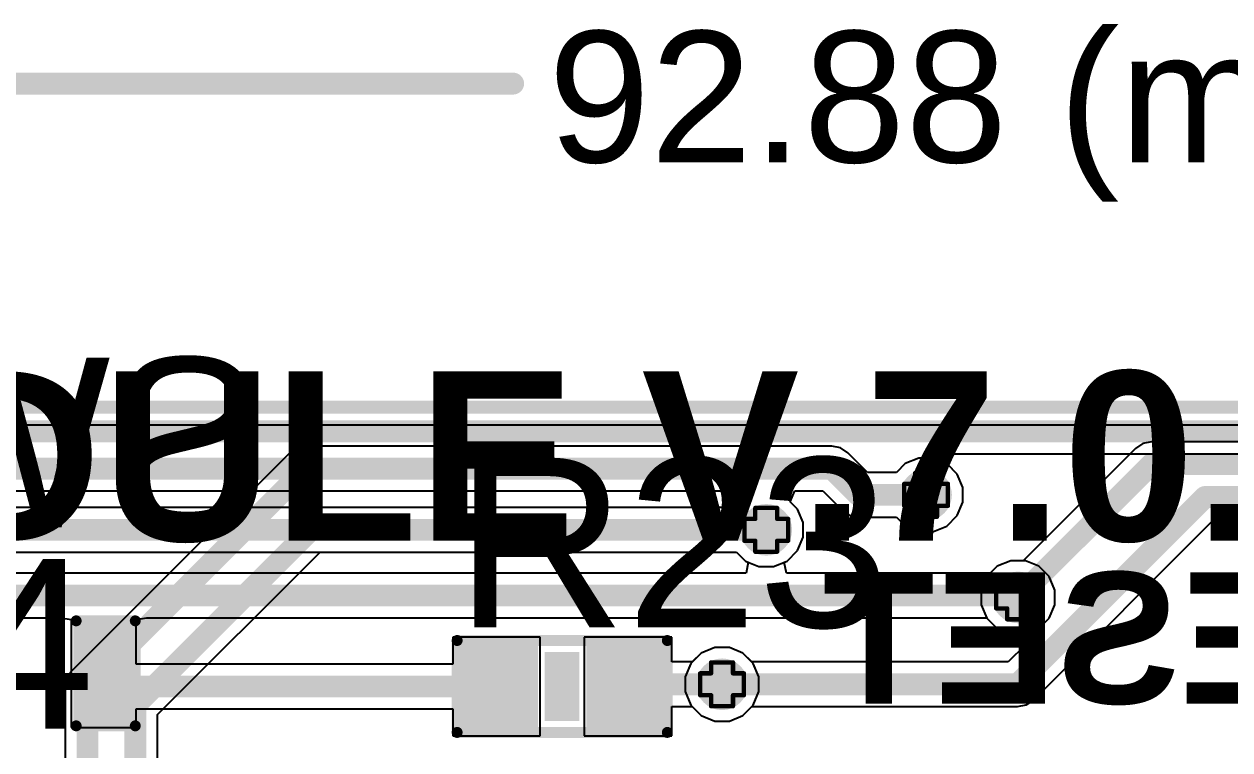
# Model space of a CAD drawing. Header units: inches. Extents: x -1 to 13, y -1.6 to 0.5.
# Drawn here: x 0.596 to 1.147, y 0.119 to 0.451 of the extents above; entities that cross this region are included whole.
import ezdxf

# ---------------------------------------------------------------- set-up
doc = ezdxf.new("R2010")
doc.units = ezdxf.units.IN
doc.header["$MEASUREMENT"] = 0
for name, color, linetype in [('Board_outline', 216, 'Continuous'), ('Bottom Layer', 5, 'Continuous'), ('Bottom Overlay', 54, 'Continuous'), ('Dimensions', 6, 'Continuous'), ('Drill Drawing', 1, 'Continuous'), ('Top Glue Points', 56, 'Continuous'), ('Top Layer', 1, 'Continuous'), ('Top Overlay', 2, 'Continuous'), ('Top Paste', 8, 'Continuous'), ('Top Solder', 216, 'Continuous'), ('Via Holes', 16, 'Continuous')]:
    doc.layers.add(name, color=color, linetype=linetype)
doc.styles.add('Arial', font='', dxfattribs={"height": 0.2})
doc.styles.add('Arial_Bold', font='', dxfattribs={"height": 0.2})
doc.styles.get('Arial').set_extended_font_data('Arial')
doc.styles.get('Arial_Bold').set_extended_font_data('Arial', bold=True)

# ---------------------------------------------------------------- blocks, each defined once
blk = doc.blocks.new('LED_0603_67')
at = {"layer": 'Top Layer'}
for points in [[(-0.03937, 0.01969), (-0.01969, 0.01969), (-0.01969, -0.01969), (-0.03937, -0.01969)], [(0.01969, 0.01969), (0.03937, 0.01969), (0.03937, -0.01969), (0.01969, -0.01969)]]:
    blk.add_hatch(color=1, dxfattribs=at).paths.add_polyline_path(points)
at = {"layer": 'Top Overlay'}
blk.add_hatch(color=2, dxfattribs=at).paths.add_polyline_path([(0.044, -0.026), (0.069, -0.026), (0.069, 0.026), (0.044, 0.026)])
at = {"layer": 'Top Paste'}
for points in [[(-0.03937, 0.01969), (-0.01969, 0.01969), (-0.01969, -0.01969), (-0.03937, -0.01969)], [(0.01969, 0.01969), (0.03937, 0.01969), (0.03937, -0.01969), (0.01969, -0.01969)]]:
    blk.add_hatch(color=8, dxfattribs=at).paths.add_polyline_path(points)
at = {"layer": 'Top Solder'}
for points in [[(-0.04337, 0.02369), (-0.01569, 0.02369), (-0.01569, -0.02369), (-0.04337, -0.02369)], [(0.01569, 0.02369), (0.04337, 0.02369), (0.04337, -0.02369), (0.01569, -0.02369)]]:
    blk.add_hatch(color=216, dxfattribs=at).paths.add_polyline_path(points)
at = {"layer": 'Top Overlay', "const_width": 0.005}
for points in [[(-0.017, 0.024), (-0.044, 0.024)], [(-0.044, 0.024), (-0.044, -0.024)], [(0.044, 0.024), (0.017, 0.024)], [(0.044, 0.024), (0.044, -0.024)], [(-0.017, -0.024), (-0.044, -0.024)], [(0.044, -0.024), (0.017, -0.024)]]:
    blk.add_lwpolyline(points, dxfattribs=at)
at = {"layer": 'Top Overlay', "const_width": 0.0025}
for points in [[(-0.04525, 0.024, 1), (-0.04275, 0.024, 1)], [(-0.04525, 0.024, 1), (-0.04275, 0.024, 1)], [(-0.01825, 0.024, 1), (-0.01575, 0.024, 1)], [(0.01575, 0.024, 1), (0.01825, 0.024, 1)], [(0.04275, 0.024, 1), (0.04525, 0.024, 1)], [(0.04275, 0.024, 1), (0.04525, 0.024, 1)], [(-0.04525, -0.024, 1), (-0.04275, -0.024, 1)], [(-0.04525, -0.024, 1), (-0.04275, -0.024, 1)], [(-0.01825, -0.024, 1), (-0.01575, -0.024, 1)], [(0.01575, -0.024, 1), (0.01825, -0.024, 1)], [(0.04275, -0.024, 1), (0.04525, -0.024, 1)], [(0.04275, -0.024, 1), (0.04525, -0.024, 1)]]:
    blk.add_lwpolyline(points, format="xyb", close=True, dxfattribs=at)
blk = doc.blocks.new('RES_0603_117')
at = {"layer": 'Top Layer'}
for points in [[(-0.015, 0.0175), (-0.015, -0.0175), (-0.045, -0.0175), (-0.045, 0.0175)], [(0.045, 0.0175), (0.045, -0.0175), (0.015, -0.0175), (0.015, 0.0175)]]:
    blk.add_hatch(color=1, dxfattribs=at).paths.add_polyline_path(points)
at = {"layer": 'Top Paste'}
for points in [[(-0.015, 0.0175), (-0.015, -0.0175), (-0.045, -0.0175), (-0.045, 0.0175)], [(0.045, 0.0175), (0.045, -0.0175), (0.015, -0.0175), (0.015, 0.0175)]]:
    blk.add_hatch(color=8, dxfattribs=at).paths.add_polyline_path(points)
at = {"layer": 'Top Solder'}
for points in [[(-0.011, 0.0215), (-0.011, -0.0215), (-0.049, -0.0215), (-0.049, 0.0215)], [(0.049, 0.0215), (0.049, -0.0215), (0.011, -0.0215), (0.011, 0.0215)]]:
    blk.add_hatch(color=216, dxfattribs=at).paths.add_polyline_path(points)
at = {"layer": 'Top Overlay', "const_width": 0.005}
for points in [[(-0.048, 0.021), (0.048, 0.021)], [(-0.048, -0.021), (-0.048, 0.021)], [(0.048, -0.021), (0.048, 0.021)], [(-0.048, -0.021), (0.048, -0.021)]]:
    blk.add_lwpolyline(points, dxfattribs=at)
at = {"layer": 'Top Overlay', "const_width": 0.0025}
for points in [[(-0.04925, 0.021, 1), (-0.04675, 0.021, 1)], [(-0.04925, 0.021, 1), (-0.04675, 0.021, 1)], [(0.04675, 0.021, 1), (0.04925, 0.021, 1)], [(0.04675, 0.021, 1), (0.04925, 0.021, 1)], [(-0.04925, -0.021, 1), (-0.04675, -0.021, 1)], [(-0.04925, -0.021, 1), (-0.04675, -0.021, 1)], [(0.04675, -0.021, 1), (0.04925, -0.021, 1)], [(0.04675, -0.021, 1), (0.04925, -0.021, 1)]]:
    blk.add_lwpolyline(points, format="xyb", close=True, dxfattribs=at)

msp = doc.modelspace()

# ---------------------------------------------------------------- hatches: boundary and pattern name
at = {"layer": 'Bottom Layer'}
h = msp.add_hatch(color=5, dxfattribs=at)
edge = h.paths.add_edge_path()
edge.add_arc((1.008, 0.236), 0.01181, 0, 360)
h = msp.add_hatch(color=5, dxfattribs=at)
edge = h.paths.add_edge_path()
edge.add_arc((0.935, 0.22), 0.01181, 0, 360)
h = msp.add_hatch(color=5, dxfattribs=at)
edge = h.paths.add_edge_path()
edge.add_arc((1.05, 0.18909), 0.01181, 0, 360)
h = msp.add_hatch(color=5, dxfattribs=at)
edge = h.paths.add_edge_path()
edge.add_arc((0.91481, 0.14939), 0.01181, 0, 360)
at = {"layer": 'Top Glue Points'}
msp.add_hatch(color=56, dxfattribs=at).paths.add_polyline_path([(0.83381, 0.16414), (0.83381, 0.13264), (0.84955, 0.13264), (0.84955, 0.16414)])
at = {"layer": 'Top Layer'}
h = msp.add_hatch(color=1, dxfattribs=at)
edge = h.paths.add_edge_path()
edge.add_arc((1.008, 0.236), 0.01181, 0, 360)
h = msp.add_hatch(color=1, dxfattribs=at)
edge = h.paths.add_edge_path()
edge.add_arc((0.935, 0.22), 0.01181, 0, 360)
h = msp.add_hatch(color=1, dxfattribs=at)
edge = h.paths.add_edge_path()
edge.add_arc((1.05, 0.18909), 0.01181, 0, 360)
h = msp.add_hatch(color=1, dxfattribs=at)
edge = h.paths.add_edge_path()
edge.add_arc((0.91481, 0.14939), 0.01181, 0, 360)
at = {"layer": 'Via Holes'}
h = msp.add_hatch(color=7, dxfattribs=at)
edge = h.paths.add_edge_path()
edge.add_arc((1.008, 0.236), 0.00591, 0, 360)
h = msp.add_hatch(color=7, dxfattribs=at)
edge = h.paths.add_edge_path()
edge.add_arc((0.935, 0.22), 0.00591, 0, 360)
h = msp.add_hatch(color=7, dxfattribs=at)
edge = h.paths.add_edge_path()
edge.add_arc((1.05, 0.18909), 0.00591, 0, 360)
h = msp.add_hatch(color=7, dxfattribs=at)
edge = h.paths.add_edge_path()
edge.add_arc((0.91481, 0.14939), 0.00591, 0, 360)

# ---------------------------------------------------------------- linework, layer by layer
at = {"layer": 'Board_outline', "const_width": 0.006}
msp.add_lwpolyline([(-0.65035, 0.27604), (2.89296, 0.27604)], dxfattribs=at)
at = {"layer": 'Bottom Layer'}
for p, q in [((0.56665, 0.26801), (2.89296, 0.26801)), ((1.10701, 0.25942), (1.1037, 0.25721)), ((1.11091, 0.2602), (1.10701, 0.25942)), ((2.04652, 0.2602), (1.11091, 0.2602)), ((0.71739, 0.25521), (0.61778, 0.1556)), ((0.7207, 0.25742), (0.71739, 0.25521)), ((0.7246, 0.2582), (0.7207, 0.25742)), ((0.965, 0.2582), (0.7246, 0.2582)), ((0.9689, 0.25742), (0.965, 0.2582)), ((0.97221, 0.25521), (0.9689, 0.25742)), ((0.98122, 0.2462), (0.97221, 0.25521)), ((0.97221, 0.25521), (0.97221, 0.25521)), ((1.1037, 0.25721), (1.05239, 0.2059)), ((0.99848, 0.25025), (0.99442, 0.2462)), ((1.00466, 0.25281), (0.99848, 0.25025)), ((1.01134, 0.25281), (1.00466, 0.25281)), ((1.01752, 0.25025), (1.01134, 0.25281)), ((1.02225, 0.24552), (1.01752, 0.25025)), ((0.99442, 0.2462), (0.98122, 0.2462)), ((1.02481, 0.23934), (1.02225, 0.24552)), ((0.94597, 0.2328), (0.94802, 0.2378)), ((0.94802, 0.2378), (0.96078, 0.2378)), ((0.96078, 0.2378), (0.96979, 0.22879)), ((1.02481, 0.23266), (1.02481, 0.23934)), ((0.94925, 0.22952), (0.94597, 0.2328)), ((1.02225, 0.22648), (1.02481, 0.23266)), ((0.95181, 0.22334), (0.94925, 0.22952)), ((0.96979, 0.22879), (0.9731, 0.22658)), ((0.9731, 0.22658), (0.977, 0.2258)), ((0.977, 0.2258), (0.99442, 0.2258)), ((0.99442, 0.2258), (0.99848, 0.22175)), ((1.01752, 0.22175), (1.02225, 0.22648)), ((0.95181, 0.21666), (0.95181, 0.22334)), ((0.99848, 0.22175), (1.00466, 0.21919)), ((1.01134, 0.21919), (1.01752, 0.22175)), ((1.05701, 0.14218), (1.13963, 0.2248)), ((1.13963, 0.2248), (1.44248, 0.2248)), ((0.94925, 0.21048), (0.95181, 0.21666)), ((1.00466, 0.21919), (1.01134, 0.21919)), ((0.657, 0.13558), (0.73122, 0.2098)), ((0.73122, 0.2098), (0.92142, 0.2098)), ((0.92142, 0.2098), (0.92548, 0.20575)), ((0.94452, 0.20575), (0.94925, 0.21048)), ((0.92548, 0.20575), (0.93166, 0.20319)), ((0.93834, 0.20319), (0.94452, 0.20575)), ((1.04666, 0.2059), (1.04048, 0.20334)), ((1.05239, 0.2059), (1.04666, 0.2059)), ((0.93166, 0.20319), (0.93834, 0.20319)), ((1.03575, 0.19861), (1.03319, 0.19243)), ((1.04048, 0.20334), (1.03575, 0.19861)), ((1.03319, 0.19243), (1.03319, 0.18575)), ((1.03319, 0.18575), (1.03575, 0.17957)), ((1.03575, 0.17957), (1.04048, 0.17484)), ((1.04048, 0.17484), (1.04666, 0.17228)), ((1.04666, 0.17228), (1.0512, 0.17228)), ((1.0512, 0.17228), (1.05327, 0.16728)), ((0.91147, 0.1662), (0.90529, 0.16364)), ((0.91815, 0.1662), (0.91147, 0.1662)), ((0.92433, 0.16364), (0.91815, 0.1662)), ((1.05327, 0.16728), (1.04557, 0.15958)), ((0.90529, 0.16364), (0.90056, 0.15891)), ((0.92839, 0.15958), (0.92433, 0.16364)), ((0.61778, 0.1556), (0.61557, 0.15229)), ((0.90056, 0.15891), (0.898, 0.15273)), ((1.04557, 0.15958), (0.92839, 0.15958)), ((0.61557, 0.15229), (0.61479, 0.14839)), ((0.898, 0.15273), (0.898, 0.14604)), ((0.61479, 0.14839), (0.61479, -0.393)), ((0.898, 0.14604), (0.90056, 0.13986)), ((0.90056, 0.13986), (0.90529, 0.13513)), ((0.92433, 0.13513), (0.92839, 0.13919)), ((0.92839, 0.13919), (1.0498, 0.13919)), ((1.0498, 0.13919), (1.0537, 0.13997)), ((1.0537, 0.13997), (1.05701, 0.14218)), ((0.657, -0.393), (0.657, 0.13558)), ((0.90529, 0.13513), (0.91147, 0.13257)), ((0.91147, 0.13257), (0.91815, 0.13257)), ((0.91815, 0.13257), (0.92433, 0.13513))]:
    msp.add_line(p, q, dxfattribs=at)
at = {"layer": 'Bottom Layer', "const_width": 0.01}
for points in [[(1.05, 0.18909), (1.11091, 0.25)], [(1.11091, 0.25), (2.04652, 0.25)], [(0.62499, 0.14839), (0.7246, 0.248)], [(0.7246, 0.248), (0.965, 0.248)], [(0.965, 0.248), (0.977, 0.236)], [(0.977, 0.236), (1.008, 0.236)], [(1.0498, 0.14939), (1.13541, 0.235)], [(1.13541, 0.235), (1.99615, 0.235)], [(0.6468, 0.1398), (0.727, 0.22)], [(0.727, 0.22), (0.935, 0.22)], [(0.91481, 0.14939), (1.0498, 0.14939)], [(0.62499, -0.75999), (0.62499, 0.14839)], [(0.6468, -0.75095), (0.6468, 0.1398)]]:
    msp.add_lwpolyline(points, dxfattribs=at)
at = {"layer": 'Bottom Layer', "const_width": 0.005}
for points in [[(1.10841, 0.25, 1), (1.11341, 0.25, 1)], [(1.10841, 0.25, 1), (1.11341, 0.25, 1)], [(0.7221, 0.248, 1), (0.7271, 0.248, 1)], [(0.7221, 0.248, 1), (0.7271, 0.248, 1)], [(0.9625, 0.248, 1), (0.9675, 0.248, 1)], [(0.9625, 0.248, 1), (0.9675, 0.248, 1)], [(0.9745, 0.236, 1), (0.9795, 0.236, 1)], [(0.9745, 0.236, 1), (0.9795, 0.236, 1)], [(1.0055, 0.236, 1), (1.0105, 0.236, 1)], [(1.13291, 0.235, 1), (1.13791, 0.235, 1)], [(1.13291, 0.235, 1), (1.13791, 0.235, 1)], [(0.7245, 0.22, 1), (0.7295, 0.22, 1)], [(0.7245, 0.22, 1), (0.7295, 0.22, 1)], [(0.9325, 0.22, 1), (0.9375, 0.22, 1)], [(1.0475, 0.18909, 1), (1.0525, 0.18909, 1)], [(0.91231, 0.14939, 1), (0.91731, 0.14939, 1)], [(1.0473, 0.14939, 1), (1.0523, 0.14939, 1)], [(1.0473, 0.14939, 1), (1.0523, 0.14939, 1)], [(0.62249, 0.14839, 1), (0.62749, 0.14839, 1)], [(0.62249, 0.14839, 1), (0.62749, 0.14839, 1)], [(0.6443, 0.1398, 1), (0.6493, 0.1398, 1)], [(0.6443, 0.1398, 1), (0.6493, 0.1398, 1)]]:
    msp.add_lwpolyline(points, format="xyb", close=True, dxfattribs=at)
at = {"layer": 'Dimensions', "const_width": 0.01}
msp.add_lwpolyline([(-0.70699, 0.424), (0.81939, 0.424)], dxfattribs=at)
at = {"layer": 'Dimensions', "const_width": 0.005}
msp.add_lwpolyline([(0.81689, 0.424, 1), (0.82189, 0.424, 1)], format="xyb", close=True, dxfattribs=at)
at = {"layer": 'Drill Drawing', "const_width": 0.002}
for points in [[(1.003, 0.241), (1.003, 0.246)], [(1.003, 0.246), (1.013, 0.246)], [(1.013, 0.241), (1.013, 0.246)], [(0.998, 0.231), (0.998, 0.241)], [(0.998, 0.241), (1.003, 0.241)], [(1.013, 0.241), (1.018, 0.241)], [(1.018, 0.231), (1.018, 0.241)], [(0.998, 0.231), (1.003, 0.231)], [(1.003, 0.226), (1.003, 0.231)], [(1.013, 0.231), (1.018, 0.231)], [(1.013, 0.226), (1.013, 0.231)], [(0.925, 0.215), (0.925, 0.225)], [(0.925, 0.225), (0.93, 0.225)], [(0.93, 0.225), (0.93, 0.23)], [(0.93, 0.23), (0.94, 0.23)], [(0.94, 0.225), (0.94, 0.23)], [(0.94, 0.225), (0.945, 0.225)], [(0.945, 0.215), (0.945, 0.225)], [(1.003, 0.226), (1.013, 0.226)], [(0.925, 0.215), (0.93, 0.215)], [(0.93, 0.21), (0.93, 0.215)], [(0.94, 0.215), (0.945, 0.215)], [(0.94, 0.21), (0.94, 0.215)], [(0.93, 0.21), (0.94, 0.21)], [(1.045, 0.19409), (1.045, 0.19909)], [(1.045, 0.19909), (1.055, 0.19909)], [(1.055, 0.19409), (1.055, 0.19909)], [(1.04, 0.18409), (1.04, 0.19409)], [(1.04, 0.19409), (1.045, 0.19409)], [(1.055, 0.19409), (1.06, 0.19409)], [(1.06, 0.18409), (1.06, 0.19409)], [(1.04, 0.18409), (1.045, 0.18409)], [(1.045, 0.17909), (1.045, 0.18409)], [(1.055, 0.18409), (1.06, 0.18409)], [(1.055, 0.17909), (1.055, 0.18409)], [(1.045, 0.17909), (1.055, 0.17909)], [(0.90981, 0.15439), (0.90981, 0.15939)], [(0.90981, 0.15939), (0.91981, 0.15939)], [(0.91981, 0.15439), (0.91981, 0.15939)], [(0.90481, 0.14439), (0.90481, 0.15439)], [(0.90481, 0.15439), (0.90981, 0.15439)], [(0.91981, 0.15439), (0.92481, 0.15439)], [(0.92481, 0.14439), (0.92481, 0.15439)], [(0.90481, 0.14439), (0.90981, 0.14439)], [(0.90981, 0.13939), (0.90981, 0.14439)], [(0.91981, 0.14439), (0.92481, 0.14439)], [(0.91981, 0.13939), (0.91981, 0.14439)], [(0.90981, 0.13939), (0.91981, 0.13939)]]:
    msp.add_lwpolyline(points, dxfattribs=at)
at = {"layer": 'Drill Drawing', "const_width": 0.001}
for points in [[(1.0025, 0.246, 1), (1.0035, 0.246, 1)], [(1.0025, 0.246, 1), (1.0035, 0.246, 1)], [(1.0125, 0.246, 1), (1.0135, 0.246, 1)], [(1.0125, 0.246, 1), (1.0135, 0.246, 1)], [(0.9975, 0.241, 1), (0.9985, 0.241, 1)], [(0.9975, 0.241, 1), (0.9985, 0.241, 1)], [(1.0025, 0.241, 1), (1.0035, 0.241, 1)], [(1.0025, 0.241, 1), (1.0035, 0.241, 1)], [(1.0125, 0.241, 1), (1.0135, 0.241, 1)], [(1.0125, 0.241, 1), (1.0135, 0.241, 1)], [(1.0175, 0.241, 1), (1.0185, 0.241, 1)], [(1.0175, 0.241, 1), (1.0185, 0.241, 1)], [(0.9975, 0.231, 1), (0.9985, 0.231, 1)], [(0.9975, 0.231, 1), (0.9985, 0.231, 1)], [(1.0025, 0.231, 1), (1.0035, 0.231, 1)], [(1.0025, 0.231, 1), (1.0035, 0.231, 1)], [(1.0125, 0.231, 1), (1.0135, 0.231, 1)], [(1.0125, 0.231, 1), (1.0135, 0.231, 1)], [(1.0175, 0.231, 1), (1.0185, 0.231, 1)], [(1.0175, 0.231, 1), (1.0185, 0.231, 1)], [(0.9245, 0.225, 1), (0.9255, 0.225, 1)], [(0.9245, 0.225, 1), (0.9255, 0.225, 1)], [(0.9295, 0.23, 1), (0.9305, 0.23, 1)], [(0.9295, 0.23, 1), (0.9305, 0.23, 1)], [(0.9295, 0.225, 1), (0.9305, 0.225, 1)], [(0.9295, 0.225, 1), (0.9305, 0.225, 1)], [(0.9395, 0.23, 1), (0.9405, 0.23, 1)], [(0.9395, 0.23, 1), (0.9405, 0.23, 1)], [(0.9395, 0.225, 1), (0.9405, 0.225, 1)], [(0.9395, 0.225, 1), (0.9405, 0.225, 1)], [(0.9445, 0.225, 1), (0.9455, 0.225, 1)], [(0.9445, 0.225, 1), (0.9455, 0.225, 1)], [(1.0025, 0.226, 1), (1.0035, 0.226, 1)], [(1.0025, 0.226, 1), (1.0035, 0.226, 1)], [(1.0125, 0.226, 1), (1.0135, 0.226, 1)], [(1.0125, 0.226, 1), (1.0135, 0.226, 1)], [(0.9245, 0.215, 1), (0.9255, 0.215, 1)], [(0.9245, 0.215, 1), (0.9255, 0.215, 1)], [(0.9295, 0.215, 1), (0.9305, 0.215, 1)], [(0.9295, 0.215, 1), (0.9305, 0.215, 1)], [(0.9395, 0.215, 1), (0.9405, 0.215, 1)], [(0.9395, 0.215, 1), (0.9405, 0.215, 1)], [(0.9445, 0.215, 1), (0.9455, 0.215, 1)], [(0.9445, 0.215, 1), (0.9455, 0.215, 1)], [(0.9295, 0.21, 1), (0.9305, 0.21, 1)], [(0.9295, 0.21, 1), (0.9305, 0.21, 1)], [(0.9395, 0.21, 1), (0.9405, 0.21, 1)], [(0.9395, 0.21, 1), (0.9405, 0.21, 1)], [(1.0445, 0.19909, 1), (1.0455, 0.19909, 1)], [(1.0445, 0.19909, 1), (1.0455, 0.19909, 1)], [(1.0545, 0.19909, 1), (1.0555, 0.19909, 1)], [(1.0545, 0.19909, 1), (1.0555, 0.19909, 1)], [(1.0395, 0.19409, 1), (1.0405, 0.19409, 1)], [(1.0395, 0.19409, 1), (1.0405, 0.19409, 1)], [(1.0445, 0.19409, 1), (1.0455, 0.19409, 1)], [(1.0445, 0.19409, 1), (1.0455, 0.19409, 1)], [(1.0545, 0.19409, 1), (1.0555, 0.19409, 1)], [(1.0545, 0.19409, 1), (1.0555, 0.19409, 1)], [(1.0595, 0.19409, 1), (1.0605, 0.19409, 1)], [(1.0595, 0.19409, 1), (1.0605, 0.19409, 1)], [(1.0395, 0.18409, 1), (1.0405, 0.18409, 1)], [(1.0395, 0.18409, 1), (1.0405, 0.18409, 1)], [(1.0445, 0.18409, 1), (1.0455, 0.18409, 1)], [(1.0445, 0.18409, 1), (1.0455, 0.18409, 1)], [(1.0545, 0.18409, 1), (1.0555, 0.18409, 1)], [(1.0545, 0.18409, 1), (1.0555, 0.18409, 1)], [(1.0595, 0.18409, 1), (1.0605, 0.18409, 1)], [(1.0595, 0.18409, 1), (1.0605, 0.18409, 1)], [(1.0445, 0.17909, 1), (1.0455, 0.17909, 1)], [(1.0445, 0.17909, 1), (1.0455, 0.17909, 1)], [(1.0545, 0.17909, 1), (1.0555, 0.17909, 1)], [(1.0545, 0.17909, 1), (1.0555, 0.17909, 1)], [(0.90931, 0.15939, 1), (0.91031, 0.15939, 1)], [(0.90931, 0.15939, 1), (0.91031, 0.15939, 1)], [(0.91931, 0.15939, 1), (0.92031, 0.15939, 1)], [(0.91931, 0.15939, 1), (0.92031, 0.15939, 1)], [(0.90431, 0.15439, 1), (0.90531, 0.15439, 1)], [(0.90431, 0.15439, 1), (0.90531, 0.15439, 1)], [(0.90931, 0.15439, 1), (0.91031, 0.15439, 1)], [(0.90931, 0.15439, 1), (0.91031, 0.15439, 1)], [(0.91931, 0.15439, 1), (0.92031, 0.15439, 1)], [(0.91931, 0.15439, 1), (0.92031, 0.15439, 1)], [(0.92431, 0.15439, 1), (0.92531, 0.15439, 1)], [(0.92431, 0.15439, 1), (0.92531, 0.15439, 1)], [(0.90431, 0.14439, 1), (0.90531, 0.14439, 1)], [(0.90431, 0.14439, 1), (0.90531, 0.14439, 1)], [(0.90931, 0.14439, 1), (0.91031, 0.14439, 1)], [(0.90931, 0.14439, 1), (0.91031, 0.14439, 1)], [(0.91931, 0.14439, 1), (0.92031, 0.14439, 1)], [(0.91931, 0.14439, 1), (0.92031, 0.14439, 1)], [(0.92431, 0.14439, 1), (0.92531, 0.14439, 1)], [(0.92431, 0.14439, 1), (0.92531, 0.14439, 1)], [(0.90931, 0.13939, 1), (0.91031, 0.13939, 1)], [(0.90931, 0.13939, 1), (0.91031, 0.13939, 1)], [(0.91931, 0.13939, 1), (0.92031, 0.13939, 1)], [(0.91931, 0.13939, 1), (0.92031, 0.13939, 1)]]:
    msp.add_lwpolyline(points, format="xyb", close=True, dxfattribs=at)
at = {"layer": 'Top Layer'}
for p, q in [((1.01823, 0.25189), (1.0195, 0.2548)), ((1.0195, 0.2548), (1.89947, 0.2548)), ((1.01797, 0.2498), (1.01823, 0.25189)), ((1.02225, 0.24552), (1.01797, 0.2498)), ((1.02481, 0.23934), (1.02225, 0.24552)), ((-0.12743, 0.2378), (0.92005, 0.2378)), ((0.92005, 0.2378), (0.92223, 0.23291)), ((0.94597, 0.2328), (0.94802, 0.2378)), ((0.94802, 0.2378), (0.96078, 0.2378)), ((0.96078, 0.2378), (0.96979, 0.22879)), ((1.02481, 0.23266), (1.02481, 0.23934)), ((0.92223, 0.23291), (0.92011, 0.2302)), ((0.94925, 0.22952), (0.94597, 0.2328)), ((1.02225, 0.22648), (1.02481, 0.23266)), ((0.92011, 0.2302), (-0.1277, 0.2302)), ((0.95181, 0.22334), (0.94925, 0.22952)), ((0.96979, 0.22879), (0.9731, 0.22658)), ((0.9731, 0.22658), (0.977, 0.2258)), ((0.977, 0.2258), (0.99442, 0.2258)), ((0.99442, 0.2258), (0.99848, 0.22175)), ((1.01752, 0.22175), (1.02225, 0.22648)), ((0.95181, 0.21666), (0.95181, 0.22334)), ((0.99848, 0.22175), (1.00466, 0.21919)), ((1.01134, 0.21919), (1.01752, 0.22175)), ((0.94925, 0.21048), (0.95181, 0.21666)), ((1.00466, 0.21919), (1.01134, 0.21919)), ((-0.13478, 0.2098), (0.92142, 0.2098)), ((0.92142, 0.2098), (0.92548, 0.20575)), ((0.94452, 0.20575), (0.94925, 0.21048)), ((0.92548, 0.20575), (0.92681, 0.2052)), ((0.92681, 0.2052), (0.92582, 0.2002)), ((0.94319, 0.2052), (0.94452, 0.20575)), ((0.94418, 0.2002), (0.94319, 0.2052)), ((1.04666, 0.2059), (1.04048, 0.20334)), ((1.05334, 0.2059), (1.04666, 0.2059)), ((1.05952, 0.20334), (1.05334, 0.2059)), ((0.92582, 0.2002), (0.27782, 0.2002)), ((1.03733, 0.2002), (0.94418, 0.2002)), ((1.04048, 0.20334), (1.03733, 0.2002)), ((1.06425, 0.19861), (1.05952, 0.20334)), ((1.06681, 0.19243), (1.06425, 0.19861)), ((1.06681, 0.18575), (1.06681, 0.19243)), ((1.06425, 0.17957), (1.06681, 0.18575)), ((0.59281, 0.1798), (0.61279, 0.1798)), ((0.61279, 0.1798), (0.61748, 0.17907)), ((0.61748, 0.17907), (0.61748, 0.1748)), ((0.64717, 0.17907), (0.65187, 0.1798)), ((0.64717, 0.15858), (0.64717, 0.17907)), ((0.65187, 0.1798), (1.03565, 0.1798)), ((1.03565, 0.1798), (1.03575, 0.17957)), ((1.03575, 0.17957), (1.04048, 0.17484)), ((1.05952, 0.17484), (1.06425, 0.17957)), ((0.61748, 0.1748), (0.61748, 0.1297)), ((0.83181, 0.17089), (0.79181, 0.17089)), ((0.79181, 0.17089), (0.79181, 0.15858)), ((0.83181, 0.12589), (0.83181, 0.17089)), ((0.89181, 0.17089), (0.85181, 0.17089)), ((0.85181, 0.17089), (0.85181, 0.12589)), ((0.89181, 0.15958), (0.89181, 0.17089)), ((1.04048, 0.17484), (1.04666, 0.17228)), ((1.04666, 0.17228), (1.05334, 0.17228)), ((1.05334, 0.17228), (1.05952, 0.17484)), ((0.91147, 0.1662), (0.90529, 0.16364)), ((0.91815, 0.1662), (0.91147, 0.1662)), ((0.92433, 0.16364), (0.91815, 0.1662)), ((0.90529, 0.16364), (0.90123, 0.15958)), ((0.92906, 0.15891), (0.92433, 0.16364)), ((0.79181, 0.15858), (0.64717, 0.15858)), ((0.90123, 0.15958), (0.89181, 0.15958)), ((0.93162, 0.15273), (0.92906, 0.15891)), ((0.93162, 0.14604), (0.93162, 0.15273)), ((0.92906, 0.13986), (0.93162, 0.14604)), ((0.64717, 0.1297), (0.64717, 0.13819)), ((0.64717, 0.13819), (0.79181, 0.13819)), ((0.79181, 0.13819), (0.79181, 0.12589)), ((0.89181, 0.12589), (0.89181, 0.13919)), ((0.89181, 0.13919), (0.90123, 0.13919)), ((0.90123, 0.13919), (0.90529, 0.13513)), ((0.92433, 0.13513), (0.92906, 0.13986)), ((0.90529, 0.13513), (0.91147, 0.13257)), ((0.91147, 0.13257), (0.91815, 0.13257)), ((0.91815, 0.13257), (0.92433, 0.13513)), ((0.61748, 0.1297), (0.64717, 0.1297)), ((0.79181, 0.12589), (0.83181, 0.12589)), ((0.85181, 0.12589), (0.89181, 0.12589))]:
    msp.add_line(p, q, dxfattribs=at)
at = {"layer": 'Top Layer', "const_width": 0.01}
for points in [[(-0.39175, 0.265), (1.90369, 0.265)], [(-0.13221, 0.248), (0.965, 0.248)], [(0.965, 0.248), (0.977, 0.236)], [(0.977, 0.236), (1.008, 0.236)], [(-0.139, 0.22), (0.935, 0.22)], [(0.27782, 0.19), (1.05, 0.19)], [(0.63233, 0.15323), (0.63233, 0.15439)], [(0.63233, 0.15323), (0.63717, 0.14839)], [(0.87181, 0.14939), (0.91481, 0.14939)], [(0.63717, 0.14839), (0.81181, 0.14839)]]:
    msp.add_lwpolyline(points, dxfattribs=at)
at = {"layer": 'Top Layer', "const_width": 0.005}
for points in [[(0.9625, 0.248, 1), (0.9675, 0.248, 1)], [(0.9625, 0.248, 1), (0.9675, 0.248, 1)], [(0.9745, 0.236, 1), (0.9795, 0.236, 1)], [(0.9745, 0.236, 1), (0.9795, 0.236, 1)], [(1.0055, 0.236, 1), (1.0105, 0.236, 1)], [(0.9325, 0.22, 1), (0.9375, 0.22, 1)], [(1.0475, 0.19, 1), (1.0525, 0.19, 1)], [(0.62983, 0.15439, 1), (0.63483, 0.15439, 1)], [(0.62983, 0.15323, 1), (0.63483, 0.15323, 1)], [(0.62983, 0.15323, 1), (0.63483, 0.15323, 1)], [(0.86931, 0.14939, 1), (0.87431, 0.14939, 1)], [(0.91231, 0.14939, 1), (0.91731, 0.14939, 1)], [(0.63467, 0.14839, 1), (0.63967, 0.14839, 1)], [(0.63467, 0.14839, 1), (0.63967, 0.14839, 1)], [(0.80931, 0.14839, 1), (0.81431, 0.14839, 1)]]:
    msp.add_lwpolyline(points, format="xyb", close=True, dxfattribs=at)

# ---------------------------------------------------------------- block references
at = {"rotation": 180}
msp.add_blockref('LED_0603_67', (0.6028, 0.15439), dxfattribs=at)
msp.add_blockref('RES_0603_117', (0.84181, 0.14839))

# ---------------------------------------------------------------- texts
at = {"layer": 'Bottom Overlay', "style": 'Arial', "text_generation_flag": 2}
msp.add_text('SW2', height=0.0775, dxfattribs=at).set_placement((0.70774, 0.22117))
at = {"layer": 'Bottom Overlay', "style": 'Arial_Bold', "text_generation_flag": 2}
msp.add_text('HUB_RESET', height=0.06, rotation=360, dxfattribs=at).set_placement((1.46841, 0.14059))
at = {"layer": 'Dimensions', "style": 'Arial'}
msp.add_text('92.88 (mm)', height=0.06, dxfattribs=at).set_placement((0.83539, 0.38801))
at = {"layer": 'Top Overlay', "style": 'Arial_Bold'}
msp.add_text('POWER MODULE V.7.0.0', height=0.0774803, rotation=360, dxfattribs=at).set_placement((-0.06, 0.215))
at = {"layer": 'Top Overlay', "style": 'Arial'}
for s, p in [('R23', (0.79273, 0.17547)), ('LED4', (0.35748, 0.12917))]:
    msp.add_text(s, height=0.0775, dxfattribs=at).set_placement(p)

doc.saveas('drawing.dxf')
